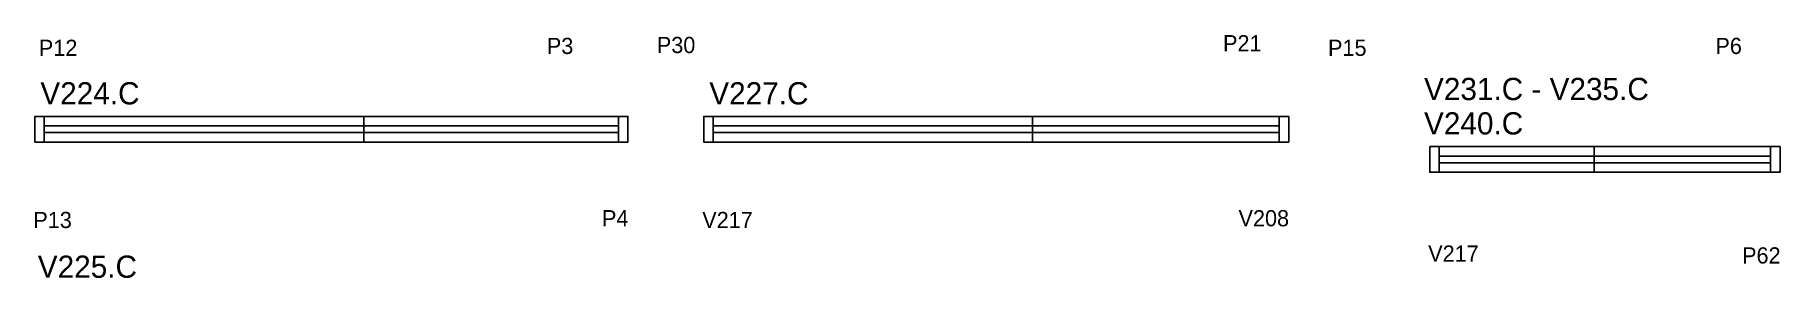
# Model space of a CAD drawing. Header units: metres. Extents: x 1679 to 2974, y 15813 to 15993.
import ezdxf

# ---------------------------------------------------------------- set-up
doc = ezdxf.new("R2010")
doc.units = ezdxf.units.M
for name, color, linetype in [('5', 7, 'Continuous'), ('NOMENCLATURA', 7, 'Continuous'), ('Painéis', 7, 'Continuous'), ('SARR_2.2x7', 7, 'Continuous')]:
    doc.layers.add(name, color=color, linetype=linetype)

msp = doc.modelspace()

# ---------------------------------------------------------------- linework, layer by layer
at = {"layer": 'Painéis', "color": 7, "lineweight": 25}
msp.add_line((2835.6, 15891.4), (2835.6, 15910.4), dxfattribs=at)
for points in [[(1922.7, 15913.8), (1678.7, 15913.8), (1678.7, 15932.8), (1922.7, 15932.8)], [(1922.7, 15932.8), (2118.7, 15932.8), (2118.7, 15913.8), (1922.7, 15913.8)], [(2419, 15913.8), (2175, 15913.8), (2175, 15932.8), (2419, 15932.8)], [(2419, 15932.8), (2609, 15932.8), (2609, 15913.8), (2419, 15913.8)]]:
    msp.add_lwpolyline(points, close=True, dxfattribs=at)
msp.add_lwpolyline([(2713.6, 15910.4), (2713.6, 15891.4), (2973.6, 15891.4), (2973.6, 15910.4), (2713.6, 15910.4)], dxfattribs=at)
at = {"layer": 'SARR_2.2x7', "color": 7, "lineweight": 25}
for p, q in [((1685.7, 15932.8), (1685.7, 15913.8)), ((2111.7, 15932.8), (2111.7, 15913.8)), ((2182, 15932.8), (2182, 15913.8)), ((2602, 15932.8), (2602, 15913.8)), ((1922.7, 15925.8), (1685.7, 15925.8)), ((1685.7, 15920.8), (1922.7, 15920.8)), ((2111.7, 15925.8), (1922.7, 15925.8)), ((1922.7, 15920.8), (2111.7, 15920.8)), ((2419, 15925.8), (2182, 15925.8)), ((2182, 15920.8), (2419, 15920.8)), ((2602, 15925.8), (2419, 15925.8)), ((2419, 15920.8), (2602, 15920.8)), ((2720.6, 15910.4), (2720.6, 15891.4)), ((2966.6, 15903.4), (2720.6, 15903.4)), ((2966.6, 15910.4), (2966.6, 15891.4)), ((2720.6, 15898.4), (2966.6, 15898.4))]:
    msp.add_line(p, q, dxfattribs=at)

# ---------------------------------------------------------------- texts
at = {"layer": '5', "color": 7, "lineweight": 25}
for s, p in [('P30', (2140.2, 15979.8)), ('P21', (2560.3, 15981.1)), ('P12', (1681.7, 15977.7)), ('P3', (2058.6, 15979.1)), ('P15', (2638.2, 15977.7)), ('P6', (2925.6, 15979.1)), ('P13', (1677.6, 15850)), ('P4', (2099.5, 15851.3)), ('V217', (2173.9, 15850)), ('V208', (2571.8, 15851.3)), ('V217', (2712.5, 15825.1)), ('P62', (2945.4, 15823.7))]:
    msp.add_text(s, height=12, dxfattribs=at).set_placement(p)
at = {"layer": 'NOMENCLATURA', "color": 7, "lineweight": 25}
for s, p in [('V224.C', (1682.8, 15941.7)), ('V227.C', (2179.1, 15941.7)), ('V231.C - V235.C', (2709.4, 15944.9)), ('V240.C', (2709.4, 15919.4)), ('V225.C', (1680.9, 15813.1))]:
    msp.add_text(s, height=16.5, dxfattribs=at).set_placement(p)

doc.saveas('drawing.dxf')
